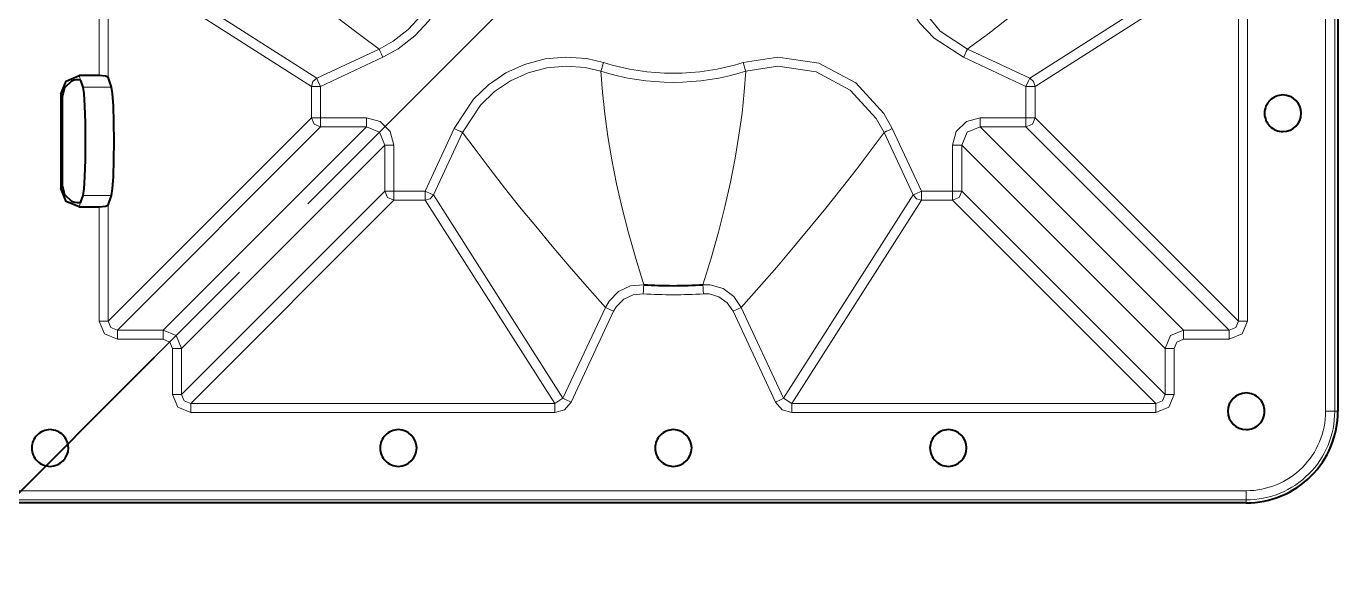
# Model space of a CAD drawing. Header units: millimetres. Extents: x 0 to 2941, y -405 to 1422.
# Drawn here: x 1128.5 to 1271.6, y 117.1 to 177.7 of the extents above; entities that cross this region are included whole.
import ezdxf

# ---------------------------------------------------------------- set-up
doc = ezdxf.new("R2010")
doc.units = ezdxf.units.MM
doc.layers.add('FINE', color=9, linetype='Continuous')
doc.layers.add('OUTLINE', color=7, linetype='Continuous')

msp = doc.modelspace()

# ---------------------------------------------------------------- linework, layer by layer
at = {"layer": 'FINE', "lineweight": 9}
for p, q in [((1270.23, 685.66), (1270.23, 135.69)), ((1159.2, 158.33), (1233.86, 232.99)), ((1138, 186.15), (1160.17, 172.03)), ((1260.14, 186.15), (1237.96, 172.03)), ((1136.42, 172.3), (1136.42, 185.25)), ((1159.59, 171.12), (1137.42, 185.25)), ((1137.42, 185.25), (1137.42, 172.13)), ((1238.54, 171.12), (1260.71, 185.25)), ((1260.71, 185.25), (1260.71, 145.54)), ((1261.71, 145.54), (1261.71, 185.25)), ((1160.17, 172.03), (1166.97, 175.2)), ((1231.38, 175.36), (1231.16, 175.2)), ((1231.16, 175.2), (1237.96, 172.03)), ((1167.39, 174.3), (1160.59, 171.12)), ((1237.54, 171.12), (1230.74, 174.3)), ((1134.25, 172.3), (1134.4, 171.82)), ((1132.38, 169.94), (1132.26, 170.29)), ((1134.67, 171.06), (1137.77, 171.06)), ((1159.59, 167.71), (1159.59, 171.12)), ((1237.54, 167.71), (1237.54, 171.12)), ((1238.54, 171.12), (1238.54, 167.71)), ((1137.42, 145.54), (1159.59, 167.71)), ((1232.54, 167.71), (1237.54, 167.71)), ((1260.71, 145.54), (1238.54, 167.71)), ((1160.59, 166.72), (1138.42, 144.54)), ((1143.42, 144.54), (1165.6, 166.72)), ((1165.6, 166.72), (1160.59, 166.72)), ((1172, 159.71), (1175.17, 166.52)), ((1176.08, 166.1), (1172.91, 159.29)), ((1225.23, 159.29), (1222.06, 166.1)), ((1222.96, 166.52), (1226.13, 159.71)), ((1254.71, 144.54), (1232.54, 166.72)), ((1237.54, 166.72), (1259.71, 144.54)), ((1167.59, 164.72), (1145.42, 142.55)), ((1167.59, 159.71), (1167.59, 164.72)), ((1230.54, 164.72), (1230.54, 159.71)), ((1252.71, 142.55), (1230.54, 164.72)), ((1132.26, 160.01), (1132.38, 160.36)), ((1137.77, 159.24), (1134.67, 159.24)), ((1145.42, 137.54), (1167.59, 159.71)), ((1172.91, 159.29), (1187.03, 137.12)), ((1211.1, 137.12), (1225.23, 159.29)), ((1134.4, 158.48), (1134.25, 158)), ((1136.42, 145.54), (1136.42, 158)), ((1137.42, 158.17), (1137.42, 145.54)), ((1168.59, 158.72), (1146.42, 136.54)), ((1172, 158.72), (1168.59, 158.72)), ((1186.13, 136.54), (1172, 158.72)), ((1226.13, 158.72), (1212.01, 136.54)), ((1229.54, 158.72), (1226.13, 158.72)), ((1251.71, 136.54), (1229.54, 158.72)), ((1139.29, 138.42), (1151.74, 150.86)), ((1187.03, 137.12), (1191.65, 147.02)), ((1192.55, 146.6), (1187.94, 136.7)), ((1210.2, 136.7), (1205.58, 146.6)), ((1206.48, 147.02), (1211.1, 137.12)), ((1138.42, 144.54), (1143.42, 144.54)), ((1259.71, 144.54), (1254.71, 144.54)), ((1143.42, 143.55), (1138.42, 143.55)), ((1254.71, 143.55), (1259.71, 143.55)), ((1144.42, 137.54), (1144.42, 142.55)), ((1145.42, 142.55), (1145.42, 137.54)), ((1253.71, 142.55), (1253.71, 137.54)), ((1211.1, 137.12), (1212.01, 136.54)), ((1212.01, 136.54), (1251.71, 136.54)), ((1186.13, 135.55), (1146.42, 135.55)), ((1251.71, 135.55), (1212.01, 135.55)), ((1119.39, 118.51), (1131.83, 130.95)), ((711.59, 127.03), (1261.57, 127.03)), ((1261.57, 125.7), (1261.57, 126.03))]:
    msp.add_line(p, q, dxfattribs=at)
for points in [[(1271.56, 135.69), (1271.23, 135.69), (1271.23, 685.66)], [(1166.97, 175.2), (1164.96, 176.69), (1162.92, 178.25), (1160.84, 179.87), (1158.73, 181.55), (1156.6, 183.3), (1154.47, 185.07), (1152.31, 186.91), (1150.12, 188.81), (1147.9, 190.77)], [(1174.6, 190.58), (1175.21, 186.8), (1175.06, 184.55), (1174.52, 182.3), (1173.64, 180.23), (1172.39, 178.29), (1170.87, 176.63), (1169.04, 175.21), (1167.39, 174.3)], [(1231.38, 175.36), (1233.37, 176.84), (1235.39, 178.38), (1237.44, 179.99), (1239.52, 181.65), (1241.64, 183.38), (1243.74, 185.14), (1245.88, 186.96), (1248.04, 188.83), (1250.23, 190.77)], [(1166.97, 175.2), (1168.5, 176.05), (1170.15, 177.32), (1171.6, 178.9), (1172.73, 180.65), (1173.57, 182.62), (1174.06, 184.64), (1174.21, 186.78), (1173.65, 190.29)], [(1224.49, 190.29), (1224.09, 188.59), (1224.11, 184.38), (1225.53, 180.41), (1228.19, 177.14), (1231.16, 175.2)], [(1167.39, 174.3), (1167.24, 174.63), (1167.1, 174.92), (1167.01, 175.12), (1166.97, 175.2)], [(1231.16, 175.2), (1231.12, 175.12), (1231.03, 174.92), (1230.89, 174.63), (1230.74, 174.3)], [(1175.17, 166.52), (1177.27, 169.73), (1178.89, 171.29), (1180.8, 172.59), (1182.84, 173.53), (1185.08, 174.13), (1187.32, 174.33), (1189.62, 174.16), (1191.46, 173.72)], [(1191.16, 172.77), (1189.46, 173.17), (1187.39, 173.34), (1185.25, 173.14), (1183.24, 172.61), (1181.29, 171.72), (1179.57, 170.56), (1178.02, 169.07), (1176.08, 166.1)], [(1191.46, 173.72), (1191.35, 173.37), (1191.26, 173.07), (1191.19, 172.86), (1191.16, 172.77)], [(1206.67, 173.72), (1210.46, 174.33), (1214.96, 173.65), (1218.97, 171.51), (1222.05, 168.17), (1222.96, 166.52)], [(1206.67, 173.72), (1206.78, 173.37), (1206.88, 173.07), (1206.94, 172.86), (1206.97, 172.77)], [(1222.06, 166.1), (1221.21, 167.62), (1218.36, 170.72), (1214.64, 172.7), (1210.48, 173.33), (1206.97, 172.77)], [(1159.59, 171.12), (1159.75, 171.66), (1160.17, 172.03)], [(1160.59, 171.12), (1160.3, 171.75), (1160.17, 172.03)], [(1191.16, 172.77), (1191.33, 170.49), (1191.58, 168.12), (1191.92, 165.66), (1192.35, 163.13), (1192.87, 160.51), (1193.48, 157.86), (1194.17, 155.14), (1194.96, 152.36), (1195.84, 149.5)], [(1202.29, 149.5), (1203.19, 152.41), (1203.99, 155.24), (1204.69, 158.01), (1205.3, 160.7), (1205.81, 163.31), (1206.23, 165.8), (1206.56, 168.21), (1206.81, 170.53), (1206.97, 172.77)], [(1237.96, 172.03), (1237.83, 171.75), (1237.54, 171.12)], [(1237.96, 172.03), (1238.38, 171.66), (1238.54, 171.12)], [(1160.59, 171.12), (1159.9, 171.12), (1159.59, 171.12)], [(1160.59, 171.12), (1160.59, 167.71), (1165.6, 167.71)], [(1238.54, 171.12), (1238.23, 171.12), (1237.54, 171.12)], [(1160.59, 167.71), (1159.9, 167.71), (1159.59, 167.71)], [(1160.59, 166.72), (1159.89, 167.01), (1159.59, 167.71)], [(1160.59, 167.71), (1160.59, 167.03), (1160.59, 166.72)], [(1165.6, 167.71), (1167.09, 167.31), (1168.19, 166.22), (1168.59, 164.72), (1168.59, 159.71), (1172, 159.71)], [(1165.6, 167.71), (1165.6, 167.03), (1165.6, 166.72)], [(1229.54, 164.72), (1229.94, 166.22), (1231.04, 167.31), (1232.54, 167.71)], [(1232.54, 167.71), (1232.54, 167.03), (1232.54, 166.72)], [(1238.54, 167.71), (1238.25, 167.01), (1237.54, 166.72), (1232.54, 166.72)], [(1238.54, 167.71), (1238.23, 167.71), (1237.54, 167.71), (1237.54, 167.03), (1237.54, 166.72)], [(1167.59, 164.72), (1167.01, 166.13), (1165.6, 166.72)], [(1175.17, 166.52), (1175.51, 166.36), (1175.8, 166.23), (1175.99, 166.14), (1176.08, 166.1)], [(1191.65, 147.02), (1189.65, 149.28), (1187.72, 151.51), (1185.85, 153.71), (1184.05, 155.87), (1182.3, 158.01), (1180.66, 160.08), (1179.07, 162.11), (1177.54, 164.12), (1176.08, 166.1)], [(1222.06, 166.1), (1220.56, 164.08), (1219.01, 162.04), (1217.39, 159.96), (1215.71, 157.86), (1213.96, 155.72), (1212.18, 153.59), (1210.35, 151.43), (1208.45, 149.24), (1206.48, 147.02)], [(1222.96, 166.52), (1222.63, 166.36), (1222.34, 166.23), (1222.14, 166.14), (1222.06, 166.1)], [(1232.54, 166.72), (1231.12, 166.13), (1230.54, 164.72)], [(1168.59, 164.72), (1167.9, 164.72), (1167.59, 164.72)], [(1226.13, 159.71), (1229.54, 159.71), (1229.54, 164.72)], [(1229.54, 164.72), (1230.23, 164.72), (1230.54, 164.72)], [(1168.59, 159.71), (1167.9, 159.71), (1167.59, 159.71)], [(1168.59, 158.72), (1167.89, 159.01), (1167.59, 159.71)], [(1168.59, 159.71), (1168.59, 159.03), (1168.59, 158.72)], [(1172, 159.71), (1172, 159.03), (1172, 158.72)], [(1172, 159.71), (1172.62, 159.42), (1172.91, 159.29)], [(1172.91, 159.29), (1172.54, 158.87), (1172, 158.72)], [(1226.13, 159.71), (1225.51, 159.42), (1225.23, 159.29)], [(1226.13, 158.72), (1225.6, 158.87), (1225.23, 159.29)], [(1226.13, 159.71), (1226.13, 159.03), (1226.13, 158.72)], [(1229.54, 159.71), (1229.54, 159.03), (1229.54, 158.72)], [(1229.54, 159.71), (1230.23, 159.71), (1230.54, 159.71)], [(1230.54, 159.71), (1230.25, 159.01), (1229.54, 158.72)], [(1230.54, 159.71), (1252.71, 137.54), (1252.71, 142.55)], [(1191.65, 147.02), (1192.06, 147.72), (1193.09, 148.74), (1194.4, 149.36), (1195.84, 149.5)], [(1195.78, 148.51), (1195.8, 148.88), (1195.82, 149.19), (1195.84, 149.41), (1195.84, 149.5)], [(1202.36, 148.51), (1202.33, 148.88), (1202.31, 149.19), (1202.3, 149.41), (1202.29, 149.5)], [(1202.29, 149.5), (1203.1, 149.48), (1204.49, 149.07), (1205.66, 148.21), (1206.48, 147.02)], [(1195.78, 148.51), (1194.67, 148.39), (1193.66, 147.92), (1192.87, 147.14), (1192.55, 146.6)], [(1205.58, 146.6), (1204.95, 147.52), (1204.05, 148.17), (1202.98, 148.49), (1202.36, 148.51)], [(1192.55, 146.6), (1192.22, 146.76), (1191.93, 146.89), (1191.73, 146.99), (1191.65, 147.02)], [(1205.58, 146.6), (1205.91, 146.76), (1206.2, 146.89), (1206.4, 146.99), (1206.48, 147.02)], [(1136.42, 145.54), (1137.11, 145.54), (1137.42, 145.54)], [(1138.42, 143.55), (1137.01, 144.13), (1136.42, 145.54)], [(1137.42, 145.54), (1137.71, 144.83), (1138.42, 144.54)], [(1138.42, 143.55), (1138.42, 144.23), (1138.42, 144.54)], [(1143.42, 143.55), (1143.42, 144.23), (1143.42, 144.54)], [(1143.42, 144.54), (1144.83, 143.96), (1145.42, 142.55)], [(1252.71, 142.55), (1253.3, 143.96), (1254.71, 144.54)], [(1254.71, 143.55), (1254.71, 144.23), (1254.71, 144.54)], [(1260.71, 145.54), (1260.42, 144.83), (1259.71, 144.54)], [(1259.71, 143.55), (1261.13, 144.13), (1261.71, 145.54)], [(1259.71, 143.55), (1259.71, 144.23), (1259.71, 144.54)], [(1261.71, 145.54), (1261.02, 145.54), (1260.71, 145.54)], [(1144.42, 142.55), (1144.13, 143.25), (1143.42, 143.55)], [(1254.71, 143.55), (1254, 143.25), (1253.71, 142.55)], [(1144.42, 142.55), (1145.11, 142.55), (1145.42, 142.55)], [(1253.71, 142.55), (1253.02, 142.55), (1252.71, 142.55)], [(1144.42, 137.54), (1145.11, 137.54), (1145.42, 137.54)], [(1146.42, 135.55), (1145.01, 136.13), (1144.42, 137.54)], [(1145.42, 137.54), (1145.71, 136.83), (1146.42, 136.54)], [(1251.71, 136.54), (1252.42, 136.83), (1252.71, 137.54)], [(1253.71, 137.54), (1253.13, 136.13), (1251.71, 135.55)], [(1253.71, 137.54), (1253.02, 137.54), (1252.71, 137.54)], [(1146.42, 136.54), (1186.13, 136.54), (1187.03, 137.12)], [(1146.42, 135.55), (1146.42, 136.23), (1146.42, 136.54)], [(1187.94, 136.7), (1187.2, 135.86), (1186.13, 135.55)], [(1186.13, 135.55), (1186.13, 136.23), (1186.13, 136.54)], [(1187.94, 136.7), (1187.31, 136.99), (1187.03, 137.12)], [(1210.2, 136.7), (1210.82, 136.99), (1211.1, 137.12)], [(1212.01, 135.55), (1210.93, 135.86), (1210.2, 136.7)], [(1212.01, 135.55), (1212.01, 136.23), (1212.01, 136.54)], [(1251.71, 135.55), (1251.71, 136.23), (1251.71, 136.54)], [(1271.23, 135.69), (1270.93, 135.69), (1270.23, 135.69)], [(1261.57, 126.03), (711.59, 126.03), (711.58, 126.02)], [(1261.57, 126.03), (1261.57, 126.33), (1261.57, 127.03)]]:
    msp.add_lwpolyline(points, dxfattribs=at)
for points in [[(1230.74, 174.3), (1227.53, 176.39), (1225.97, 178.01), (1224.66, 179.93), (1223.73, 181.97), (1223.13, 184.2), (1222.92, 186.44), (1223.1, 188.75), (1223.53, 190.58, 0.15187), (1223.53, 205.8)], [(1191.46, 173.72, 0.151867), (1206.67, 173.72)], [(1191.16, 172.77, 0.151872), (1206.97, 172.77)], [(1195.78, 148.51, 0.03306), (1202.36, 148.51)], [(1261.57, 126.03, 0.414216), (1271.23, 135.69)], [(1261.57, 127.03, 0.414216), (1270.23, 135.69)]]:
    msp.add_lwpolyline(points, format="xyb", dxfattribs=at)
at = {"layer": 'OUTLINE', "lineweight": 40}
for p, q in [((1271.56, 1265.69), (1271.56, 135.69)), ((1136.42, 172.3), (1134.25, 172.3)), ((1134.4, 171.82), (1134.43, 171.78)), ((1134.67, 171.06), (1134.43, 171.78)), ((1137.77, 171.06), (1137.42, 172.13)), ((1132.26, 170.29), (1132.26, 160.01)), ((1132.38, 169.94), (1132.38, 160.36)), ((1134.43, 158.52), (1134.67, 159.24)), ((1137.42, 158.17), (1137.77, 159.24)), ((1134.25, 158), (1136.42, 158)), ((1134.43, 158.52), (1134.4, 158.48)), ((1074.59, 73.72), (1142.47, 141.6)), ((1261.57, 125.7), (131.57, 125.7))]:
    msp.add_line(p, q, dxfattribs=at)
for points in [[(1132.26, 170.29), (1132.84, 171.71), (1134.25, 172.3)], [(1133.43, 171.72), (1132.66, 170.98), (1132.38, 169.94)], [(1133.43, 171.72), (1133.7, 171.83), (1133.97, 171.88), (1134.18, 171.88), (1134.34, 171.84), (1134.4, 171.82)], [(1137.42, 172.13), (1137.11, 172.25), (1136.42, 172.3)], [(1134.67, 159.24), (1134.78, 159.95), (1134.87, 161.29), (1134.93, 163.1), (1134.95, 165.15), (1134.93, 167.2), (1134.87, 169.01), (1134.78, 170.35), (1134.67, 171.06)], [(1137.77, 159.24), (1137.88, 159.95), (1137.98, 161.29), (1138.04, 163.1), (1138.06, 165.15), (1138.04, 167.2), (1137.98, 169.01), (1137.88, 170.35), (1137.77, 171.06)], [(1132.38, 160.36), (1132.66, 159.32), (1133.43, 158.58)], [(1134.25, 158), (1132.84, 158.59), (1132.26, 160.01)], [(1134.4, 158.48), (1134.27, 158.43), (1134.04, 158.42), (1133.77, 158.45), (1133.51, 158.55), (1133.43, 158.58)], [(1136.42, 158), (1137.11, 158.05), (1137.42, 158.17)]]:
    msp.add_lwpolyline(points, dxfattribs=at)
for points in [[(1267.57, 168.19, 0.414201), (1265.57, 170.19, 0.414226), (1263.57, 168.19, 0.414226), (1265.57, 166.19, 0.414201)], [(1263.57, 135.69, 0.414239), (1261.57, 137.69, 0.414201), (1259.57, 135.69, 0.414176), (1261.57, 133.69, 0.414239)], [(1133.07, 131.69, 0.414226), (1131.07, 133.69, 0.414226), (1129.07, 131.69, 0.414226), (1131.07, 129.69, 0.414176)], [(1167.07, 131.69, 0.414239), (1169.07, 129.69, 0.414201), (1171.07, 131.69, 0.414201), (1169.07, 133.69, 0.414214)], [(1201.07, 131.69, 0.414201), (1199.07, 133.69, 0.414226), (1197.07, 131.69, 0.414226), (1199.07, 129.69, 0.414201)], [(1227.07, 131.69, 0.414239), (1229.07, 129.69, 0.414201), (1231.07, 131.69, 0.414201), (1229.07, 133.69, 0.414214)]]:
    msp.add_lwpolyline(points, format="xyb", close=True, dxfattribs=at)
for points in [[(1195.84, 149.5, 0.033096), (1202.29, 149.5)], [(1261.57, 125.7, 0.414216), (1271.56, 135.69)]]:
    msp.add_lwpolyline(points, format="xyb", dxfattribs=at)

doc.saveas('drawing.dxf')
